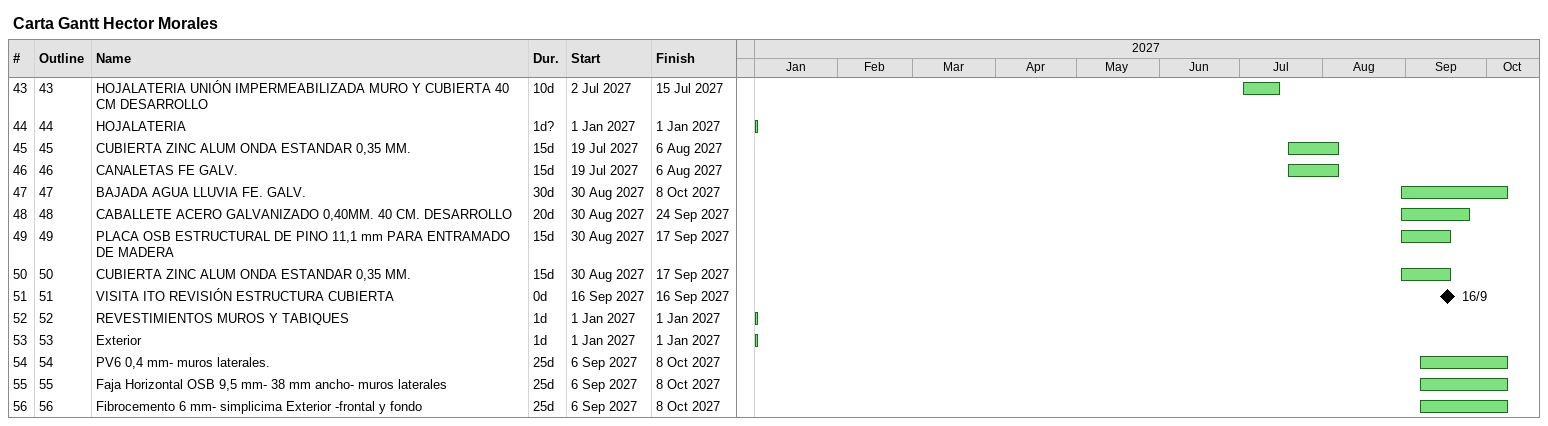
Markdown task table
Carta Gantt Hector Morales

| ID | WBS | Task | Duration | Start | Finish |
|---|---|---|---|---|---|
| 43 | 43 | HOJALATERIA UNIÓN IMPERMEABILIZADA MURO Y CUBIERTA 40 CM DESARROLLO | 10d | 2027-07-02 | 2027-07-15 |
| 44 | 44 | HOJALATERIA | 1d? | 2027-01-01 | 2027-01-01 |
| 45 | 45 | CUBIERTA ZINC ALUM ONDA ESTANDAR 0,35 MM. | 15d | 2027-07-19 | 2027-08-06 |
| 46 | 46 | CANALETAS FE GALV. | 15d | 2027-07-19 | 2027-08-06 |
| 47 | 47 | BAJADA AGUA LLUVIA FE. GALV. | 30d | 2027-08-30 | 2027-10-08 |
| 48 | 48 | CABALLETE ACERO GALVANIZADO 0,40MM. 40 CM. DESARROLLO | 20d | 2027-08-30 | 2027-09-24 |
| 49 | 49 | PLACA OSB ESTRUCTURAL DE PINO 11,1 mm PARA ENTRAMADO DE MADERA | 15d | 2027-08-30 | 2027-09-17 |
| 50 | 50 | CUBIERTA ZINC ALUM ONDA ESTANDAR 0,35 MM. | 15d | 2027-08-30 | 2027-09-17 |
| 51 | 51 | VISITA ITO REVISIÓN ESTRUCTURA CUBIERTA | 0d | 2027-09-16 | 2027-09-16 |
| 52 | 52 | REVESTIMIENTOS MUROS Y TABIQUES | 1d | 2027-01-01 | 2027-01-01 |
| 53 | 53 | Exterior | 1d | 2027-01-01 | 2027-01-01 |
| 54 | 54 | PV6 0,4 mm- muros laterales. | 25d | 2027-09-06 | 2027-10-08 |
| 55 | 55 | Faja Horizontal OSB 9,5 mm- 38 mm ancho- muros laterales | 25d | 2027-09-06 | 2027-10-08 |
| 56 | 56 | Fibrocemento 6 mm- simplicima Exterior -frontal y fondo | 25d | 2027-09-06 | 2027-10-08 |
